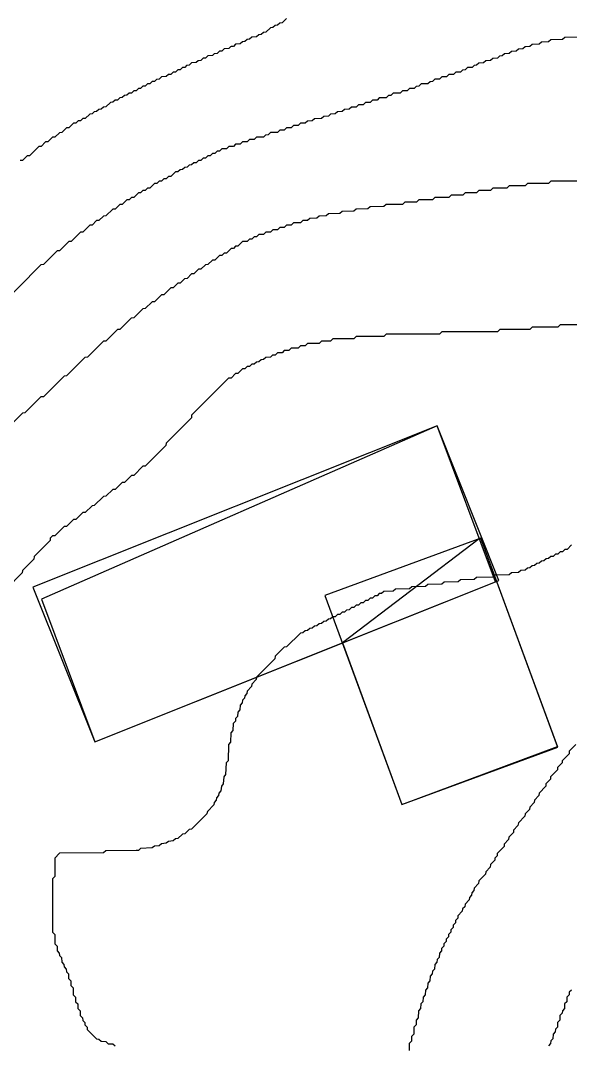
# Model space of a CAD drawing. Header units: millimetres. Extents: x 0 to 1200, y 0 to 1080.
# Drawn here: x 207.8 to 326.5, y 718.3 to 939.5 of the extents above; entities that cross this region are included whole.
import ezdxf

# ---------------------------------------------------------------- set-up
doc = ezdxf.new("R2010")
doc.units = ezdxf.units.MM
for name, color, linetype in [('BLDG_BOX_RASTER', 1, 'Continuous'), ('BLDG_FOOTPRINT_RASTER', 12, 'Continuous'), ('CONTOUR_48', 130, 'Continuous'), ('CONTOUR_49', 90, 'Continuous'), ('CONTOUR_50', 90, 'Continuous'), ('CONTOUR_51', 3, 'Continuous'), ('CONTOUR_52', 60, 'Continuous'), ('CONTOUR_53', 50, 'Continuous'), ('CONTOUR_54', 40, 'Continuous')]:
    doc.layers.add(name, color=color, linetype=linetype)

msp = doc.modelspace()

# ---------------------------------------------------------------- linework, layer by layer
at = {"layer": 'BLDG_BOX_RASTER'}
for points in [[(223.84, 783.81, 103.2), (311.03, 818.63, 104.05), (297.7, 852.01, 102.72), (210.51, 817.19, 102.11), (223.84, 783.81, 103.2)], [(323.76, 782.67, 105.87), (307.12, 827.77, 103.69), (273.51, 815.37, 103.77), (290.14, 770.27, 105.13), (323.76, 782.67, 105.87)]]:
    msp.add_polyline3d(points, close=True, dxfattribs=at)
at = {"layer": 'BLDG_FOOTPRINT_RASTER'}
for points in [[(310.29, 818.33, 104.06), (297.7, 852.01, 102.72), (212.33, 814.6, 102.21), (223.84, 783.81, 103.2), (277.32, 805.17, 104.13), (310.29, 818.33, 104.06)], [(277.32, 805.17, 104.13), (290.14, 770.27, 105.13), (323.71, 782.81, 105.86), (307.12, 827.77, 103.69), (306.81, 827.65, 103.69), (277.32, 805.17, 104.13)]]:
    msp.add_polyline3d(points, close=True, dxfattribs=at)
at = {"layer": 'CONTOUR_48'}
msp.add_polyline3d([(265.25, 939.87, 96), (264.25, 938.97, 96), (263.75, 938.88, 96), (263.25, 938.44, 96), (262.75, 938.37, 96), (262.25, 937.93, 96), (261.75, 937.86, 96), (260.75, 936.95, 96), (260.25, 936.87, 96), (259.75, 936.43, 96), (259.25, 936.36, 96), (258.75, 935.93, 96), (257.75, 935.84, 96), (257.25, 935.4, 96), (256.75, 935.34, 96), (256.25, 934.9, 96), (255.75, 934.84, 96), (255.25, 934.41, 96), (254.25, 934.33, 96), (253.75, 933.88, 96), (253.25, 933.83, 96), (253.11, 933.75, 96), (252.75, 933.39, 96), (251.75, 933.32, 96), (251.25, 932.86, 96), (250.75, 932.82, 96), (250.25, 932.37, 96), (249.63, 932.25, 96), (249.25, 931.87, 96), (248.25, 931.81, 96), (247.75, 931.35, 96), (247.25, 931.31, 96), (246.75, 930.85, 96), (246.14, 930.75, 96), (245.75, 930.36, 96), (244.75, 930.3, 96), (244.25, 929.84, 96), (243.66, 929.75, 96), (243.25, 929.34, 96), (242.75, 929.3, 96), (242.25, 928.84, 96), (241.75, 928.8, 96), (241.25, 928.33, 96), (240.75, 928.3, 96), (240.25, 927.83, 96), (239.75, 927.8, 96), (239.25, 927.34, 96), (238.25, 927.29, 96), (237.75, 926.82, 96), (237.18, 926.75, 96), (236.75, 926.32, 96), (236.25, 926.29, 96), (235.75, 925.82, 96), (235.25, 925.79, 96), (234.75, 925.32, 96), (234.25, 925.29, 96), (233.75, 924.81, 96), (233.25, 924.79, 96), (232.75, 924.31, 96), (232.25, 924.29, 96), (231.75, 923.81, 96), (231.25, 923.79, 96), (230.75, 923.31, 96), (230.25, 923.29, 96), (229.75, 922.81, 96), (229.25, 922.78, 96), (228.75, 922.3, 96), (228.25, 922.28, 96), (227.75, 921.8, 96), (227.25, 921.78, 96), (226.25, 920.81, 96), (225.75, 920.78, 96), (225.25, 920.3, 96), (224.75, 920.28, 96), (224.25, 919.8, 96), (223.75, 919.78, 96), (223.25, 919.29, 96), (222.75, 919.28, 96), (221.75, 918.3, 96), (221.25, 918.28, 96), (220.75, 917.79, 96), (220.25, 917.78, 96), (219.75, 917.29, 96), (219.25, 917.27, 96), (218.25, 916.29, 96), (217.75, 916.27, 96), (216.75, 915.29, 96), (216.22, 915.25, 96), (215.25, 914.29, 96), (214.75, 914.27, 96), (213.75, 913.29, 96), (213.25, 913.27, 96), (212.25, 912.29, 96), (211.75, 912.27, 96), (209.75, 910.29, 96), (209.25, 910.27, 96), (208.25, 909.28, 96), (207.73, 909.25, 96)], dxfattribs=at)
at = {"layer": 'CONTOUR_49'}
msp.add_polyline3d([(330.25, 935.84, 98), (325.25, 935.79, 98), (324.75, 935.34, 98), (322.25, 935.29, 98), (321.75, 934.83, 98), (320.25, 934.79, 98), (319.75, 934.33, 98), (318.25, 934.29, 98), (317.75, 933.82, 98), (316.75, 933.79, 98), (316.25, 933.32, 98), (315.25, 933.29, 98), (314.75, 932.82, 98), (313.75, 932.79, 98), (313.25, 932.32, 98), (312.25, 932.28, 98), (311.75, 931.81, 98), (311.18, 931.75, 98), (310.75, 931.32, 98), (309.75, 931.28, 98), (309.25, 930.81, 98), (308.25, 930.78, 98), (307.75, 930.31, 98), (306.75, 930.28, 98), (306.25, 929.8, 98), (305.69, 929.75, 98), (305.25, 929.31, 98), (304.25, 929.28, 98), (303.75, 928.8, 98), (303.19, 928.75, 98), (302.75, 928.31, 98), (301.75, 928.28, 98), (301.25, 927.81, 98), (300.25, 927.78, 98), (299.75, 927.3, 98), (298.75, 927.28, 98), (298.25, 926.8, 98), (297.25, 926.78, 98), (296.75, 926.3, 98), (296.19, 926.25, 98), (295.75, 925.81, 98), (294.25, 925.77, 98), (293.75, 925.3, 98), (293.2, 925.25, 98), (292.75, 924.8, 98), (291.75, 924.78, 98), (291.25, 924.3, 98), (290.25, 924.28, 98), (289.75, 923.8, 98), (288.25, 923.77, 98), (287.75, 923.29, 98), (287.2, 923.25, 98), (286.75, 922.8, 98), (285.25, 922.77, 98), (284.75, 922.29, 98), (283.75, 922.27, 98), (283.25, 921.79, 98), (282.25, 921.77, 98), (281.75, 921.29, 98), (280.75, 921.27, 98), (280.25, 920.79, 98), (279.25, 920.77, 98), (278.75, 920.29, 98), (277.75, 920.27, 98), (277.25, 919.79, 98), (276.25, 919.77, 98), (275.75, 919.29, 98), (274.75, 919.27, 98), (274.25, 918.79, 98), (273.25, 918.77, 98), (272.75, 918.29, 98), (271.25, 918.27, 98), (270.75, 917.79, 98), (269.75, 917.77, 98), (269.25, 917.29, 98), (268.25, 917.27, 98), (267.75, 916.79, 98), (266.75, 916.77, 98), (266.25, 916.29, 98), (265.25, 916.27, 98), (264.75, 915.79, 98), (263.75, 915.77, 98), (263.25, 915.29, 98), (261.75, 915.27, 98), (261.25, 914.78, 98), (260.71, 914.75, 98), (260.25, 914.29, 98), (258.75, 914.27, 98), (258.25, 913.78, 98), (257.25, 913.77, 98), (256.75, 913.28, 98), (255.75, 913.27, 98), (255.25, 912.78, 98), (254.25, 912.77, 98), (253.75, 912.28, 98), (252.75, 912.27, 98), (252.25, 911.78, 98), (251.25, 911.77, 98), (250.75, 911.28, 98), (250.25, 911.27, 98), (249.75, 910.78, 98), (249.25, 910.77, 98), (248.75, 910.28, 98), (248.25, 910.27, 98), (247.75, 909.78, 98), (247.25, 909.77, 98), (246.75, 909.28, 98), (246.25, 909.27, 98), (245.75, 908.78, 98), (245.25, 908.77, 98), (244.75, 908.28, 98), (244.25, 908.27, 98), (243.75, 907.78, 98), (243.25, 907.77, 98), (242.75, 907.28, 98), (242.25, 907.27, 98), (241.75, 906.78, 98), (241.25, 906.77, 98), (240.25, 905.78, 98), (239.75, 905.77, 98), (239.25, 905.28, 98), (238.75, 905.27, 98), (238.25, 904.78, 98), (237.75, 904.77, 98), (237.25, 904.28, 98), (236.75, 904.27, 98), (235.75, 903.28, 98), (235.25, 903.27, 98), (234.75, 902.78, 98), (234.25, 902.77, 98), (233.75, 902.28, 98), (233.25, 902.27, 98), (232.25, 901.28, 98), (231.75, 901.27, 98), (231.25, 900.78, 98), (230.75, 900.77, 98), (229.75, 899.78, 98), (229.25, 899.77, 98), (228.25, 898.78, 98), (227.73, 898.75, 98), (226.25, 897.28, 98), (225.75, 897.27, 98), (224.75, 896.28, 98), (224.25, 896.27, 98), (223.25, 895.28, 98), (222.75, 895.27, 98), (221.25, 893.78, 98), (220.75, 893.77, 98), (218.75, 891.78, 98), (218.23, 891.75, 98), (216.25, 889.78, 98), (215.73, 889.75, 98), (212.75, 886.78, 98), (212.23, 886.75, 98), (202.25, 876.77, 98)], dxfattribs=at)
at = {"layer": 'CONTOUR_50'}
msp.add_polyline3d([(349.25, 904.78, 100), (322.25, 904.77, 100), (321.75, 904.3, 100), (317.25, 904.27, 100), (316.75, 903.8, 100), (313.25, 903.77, 100), (312.75, 903.3, 100), (309.75, 903.27, 100), (309.25, 902.79, 100), (306.75, 902.77, 100), (306.25, 902.29, 100), (303.75, 902.27, 100), (303.25, 901.79, 100), (300.75, 901.77, 100), (300.25, 901.29, 100), (297.25, 901.27, 100), (296.75, 900.79, 100), (293.75, 900.77, 100), (293.25, 900.29, 100), (290.75, 900.27, 100), (290.25, 899.79, 100), (286.75, 899.77, 100), (286.25, 899.29, 100), (283.25, 899.27, 100), (282.75, 898.79, 100), (280.25, 898.77, 100), (279.75, 898.29, 100), (277.25, 898.27, 100), (276.75, 897.79, 100), (274.25, 897.77, 100), (273.75, 897.28, 100), (272.25, 897.27, 100), (271.75, 896.78, 100), (270.25, 896.77, 100), (269.75, 896.28, 100), (268.75, 896.27, 100), (268.25, 895.78, 100), (266.75, 895.77, 100), (266.25, 895.28, 100), (265.25, 895.27, 100), (264.75, 894.78, 100), (263.75, 894.77, 100), (263.25, 894.28, 100), (262.25, 894.27, 100), (261.75, 893.78, 100), (260.75, 893.77, 100), (260.25, 893.28, 100), (259.25, 893.27, 100), (258.75, 892.78, 100), (258.25, 892.77, 100), (257.75, 892.28, 100), (257.22, 892.25, 100), (256.75, 891.78, 100), (255.75, 891.76, 100), (254.75, 890.78, 100), (254.25, 890.77, 100), (253.75, 890.28, 100), (253.25, 890.27, 100), (252.25, 889.28, 100), (251.75, 889.27, 100), (251.25, 888.78, 100), (250.75, 888.77, 100), (249.75, 887.78, 100), (249.25, 887.77, 100), (248.25, 886.78, 100), (247.75, 886.77, 100), (246.75, 885.78, 100), (246.25, 885.77, 100), (245.25, 884.78, 100), (244.75, 884.77, 100), (243.75, 883.78, 100), (243.22, 883.75, 100), (242.25, 882.78, 100), (241.75, 882.77, 100), (240.75, 881.78, 100), (240.25, 881.77, 100), (238.75, 880.28, 100), (238.25, 880.27, 100), (236.75, 878.78, 100), (236.22, 878.75, 100), (234.75, 877.28, 100), (234.22, 877.25, 100), (232.25, 875.29, 100), (231.72, 875.25, 100), (229.25, 872.79, 100), (228.72, 872.75, 100), (226.25, 870.29, 100), (225.72, 870.25, 100), (222.25, 866.79, 100), (221.72, 866.75, 100), (217.75, 862.79, 100), (217.23, 862.75, 100), (212.75, 858.28, 100), (212.23, 858.25, 100), (208.75, 854.78, 100), (208.23, 854.75, 100), (203.75, 850.27, 100)], dxfattribs=at)
at = {"layer": 'CONTOUR_51'}
msp.add_polyline3d([(329.25, 873.8, 102), (324.25, 873.77, 102), (323.75, 873.3, 102), (318.25, 873.27, 102), (317.75, 872.8, 102), (311.25, 872.77, 102), (310.75, 872.3, 102), (298.75, 872.27, 102), (298.25, 871.8, 102), (286.75, 871.77, 102), (286.25, 871.3, 102), (280.25, 871.27, 102), (279.75, 870.79, 102), (275.25, 870.77, 102), (274.75, 870.29, 102), (272.75, 870.27, 102), (272.25, 869.79, 102), (269.75, 869.77, 102), (269.25, 869.29, 102), (268.25, 869.27, 102), (267.75, 868.79, 102), (266.25, 868.77, 102), (265.75, 868.28, 102), (264.75, 868.27, 102), (264.25, 867.78, 102), (263.25, 867.77, 102), (262.75, 867.28, 102), (262.21, 867.25, 102), (261.75, 866.79, 102), (260.75, 866.77, 102), (260.25, 866.28, 102), (259.72, 866.25, 102), (259.25, 865.78, 102), (258.75, 865.77, 102), (258.25, 865.28, 102), (257.75, 865.27, 102), (257.25, 864.78, 102), (256.75, 864.77, 102), (256.25, 864.28, 102), (255.75, 864.27, 102), (254.75, 863.28, 102), (254.25, 863.27, 102), (253.25, 862.28, 102), (252.73, 862.25, 102), (251.22, 860.75, 102), (244.75, 854.28, 102), (244.71, 853.75, 102), (239.25, 848.28, 102), (239.2, 847.75, 102), (234.75, 843.3, 102), (234.25, 843.28, 102), (232.25, 841.3, 102), (231.75, 841.28, 102), (230.25, 839.79, 102), (229.75, 839.78, 102), (228.25, 838.29, 102), (227.75, 838.27, 102), (226.25, 836.79, 102), (225.75, 836.77, 102), (223.75, 834.79, 102), (223.25, 834.77, 102), (221.75, 833.29, 102), (221.25, 833.27, 102), (219.75, 831.79, 102), (219.25, 831.77, 102), (217.75, 830.29, 102), (217.25, 830.27, 102), (215.25, 828.28, 102), (214.73, 828.25, 102), (214.23, 827.75, 102), (214.22, 827.25, 102), (210.75, 823.78, 102), (210.71, 823.25, 102), (208.25, 820.78, 102), (208.21, 820.25, 102), (204.75, 816.77, 102)], dxfattribs=at)
at = {"layer": 'CONTOUR_52'}
msp.add_polyline3d([(326.75, 826.3, 104), (325.75, 825.34, 104), (325.25, 825.31, 104), (324.75, 824.84, 104), (324.25, 824.8, 104), (323.75, 824.34, 104), (323.25, 824.3, 104), (322.75, 823.84, 104), (322.25, 823.81, 104), (321.75, 823.34, 104), (321.25, 823.31, 104), (320.75, 822.84, 104), (320.25, 822.81, 104), (319.75, 822.35, 104), (319.25, 822.31, 104), (318.75, 821.85, 104), (318.25, 821.81, 104), (317.75, 821.35, 104), (317.25, 821.32, 104), (316.75, 820.87, 104), (315.75, 820.81, 104), (315.25, 820.37, 104), (313.75, 820.31, 104), (313.25, 819.86, 104), (310.25, 819.8, 104), (309.75, 819.35, 104), (306.25, 819.29, 104), (305.75, 818.85, 104), (302.75, 818.79, 104), (302.25, 818.34, 104), (299.25, 818.29, 104), (298.75, 817.84, 104), (295.75, 817.79, 104), (295.25, 817.33, 104), (292.25, 817.29, 104), (291.75, 816.83, 104), (288.75, 816.78, 104), (288.25, 816.32, 104), (286.25, 816.28, 104), (285.75, 815.81, 104), (285.25, 815.79, 104), (284.75, 815.31, 104), (284.25, 815.29, 104), (283.75, 814.82, 104), (283.25, 814.79, 104), (282.75, 814.32, 104), (282.25, 814.29, 104), (281.75, 813.82, 104), (281.25, 813.79, 104), (280.75, 813.32, 104), (280.25, 813.29, 104), (279.75, 812.82, 104), (279.25, 812.79, 104), (278.75, 812.32, 104), (278.18, 812.25, 104), (277.75, 811.82, 104), (277.25, 811.79, 104), (276.75, 811.32, 104), (276.25, 811.29, 104), (275.75, 810.82, 104), (275.25, 810.79, 104), (274.75, 810.32, 104), (274.25, 810.29, 104), (273.75, 809.82, 104), (273.25, 809.79, 104), (272.75, 809.32, 104), (272.25, 809.29, 104), (271.75, 808.82, 104), (271.25, 808.79, 104), (270.75, 808.31, 104), (270.25, 808.29, 104), (269.75, 807.81, 104), (269.25, 807.79, 104), (268.75, 807.31, 104), (268.25, 807.28, 104), (265.25, 804.32, 104), (264.7, 804.25, 104), (262.75, 802.3, 104), (262.68, 801.75, 104), (258.75, 797.8, 104), (258.68, 797.25, 104), (257.71, 796.25, 104), (257.68, 795.75, 104), (256.71, 794.75, 104), (256.69, 794.25, 104), (256.21, 793.75, 104), (256.18, 793.25, 104), (255.75, 792.82, 104), (255.68, 792.25, 104), (255.21, 791.75, 104), (255.17, 790.75, 104), (254.71, 790.25, 104), (254.67, 789.25, 104), (254.25, 788.83, 104), (254.18, 788.25, 104), (253.71, 787.75, 104), (253.66, 786.25, 104), (253.21, 785.75, 104), (253.15, 783.75, 104), (252.7, 783.25, 104), (252.62, 779.75, 104), (252.19, 779.25, 104), (252.09, 776.75, 104), (251.67, 776.25, 104), (251.57, 774.75, 104), (251.16, 774.25, 104), (251.06, 773.25, 104), (250.64, 772.75, 104), (250.57, 772.25, 104), (250.14, 771.75, 104), (250.07, 771.25, 104), (249.63, 770.75, 104), (249.54, 770.25, 104), (248.14, 768.75, 104), (248.05, 768.25, 104), (244.75, 764.96, 104), (244.25, 764.87, 104), (243.25, 763.94, 104), (242.75, 763.86, 104), (241.75, 762.95, 104), (241.25, 762.87, 104), (240.75, 762.45, 104), (239.75, 762.34, 104), (239.25, 761.92, 104), (238.25, 761.84, 104), (237.75, 761.41, 104), (236.75, 761.34, 104), (236.25, 760.91, 104), (233.75, 760.82, 104), (233.25, 760.39, 104), (232.75, 760.35, 104), (226.25, 760.29, 104), (225.75, 759.84, 104), (216.25, 759.76, 104), (215.24, 758.75, 104), (215.21, 754.75, 104), (214.73, 754.25, 104), (214.72, 742.75, 104), (215.2, 742.25, 104), (215.22, 740.25, 104), (215.7, 739.75, 104), (215.72, 738.75, 104), (216.19, 738.25, 104), (216.25, 737.68, 104), (216.68, 737.25, 104), (216.72, 736.25, 104), (217.19, 735.75, 104), (217.21, 735.25, 104), (217.68, 734.75, 104), (217.75, 734.17, 104), (218.17, 733.75, 104), (218.21, 732.75, 104), (218.67, 732.25, 104), (218.71, 731.25, 104), (219.17, 730.75, 104), (219.21, 729.25, 104), (219.68, 728.75, 104), (219.71, 727.75, 104), (220.18, 727.25, 104), (220.21, 726.25, 104), (220.68, 725.75, 104), (220.71, 724.75, 104), (221.18, 724.25, 104), (221.25, 723.68, 104), (221.68, 723.25, 104), (221.71, 722.75, 104), (222.18, 722.25, 104), (222.21, 721.75, 104), (224.19, 719.75, 104), (224.75, 719.67, 104), (225.25, 719.2, 104), (226.25, 719.15, 104), (226.75, 718.69, 104), (227.75, 718.63, 104), (228.25, 718.19, 104)], dxfattribs=at)
at = {"layer": 'CONTOUR_53'}
msp.add_polyline3d([(327.68, 783.25, 106), (326.25, 781.8, 106), (326.18, 781.25, 106), (324.71, 779.75, 106), (324.68, 779.25, 106), (323.71, 778.25, 106), (323.67, 777.75, 106), (322.21, 776.25, 106), (322.17, 775.75, 106), (321.2, 774.75, 106), (321.17, 774.25, 106), (319.71, 772.75, 106), (319.67, 772.25, 106), (318.7, 771.25, 106), (318.67, 770.75, 106), (317.7, 769.75, 106), (317.67, 769.25, 106), (316.7, 768.25, 106), (316.66, 767.75, 106), (315.25, 766.31, 106), (315.17, 765.75, 106), (314.2, 764.75, 106), (314.17, 764.25, 106), (313.2, 763.25, 106), (313.16, 762.75, 106), (312.2, 761.75, 106), (312.16, 761.25, 106), (310.7, 759.75, 106), (310.67, 759.25, 106), (310.2, 758.75, 106), (310.16, 758.25, 106), (309.25, 757.32, 106), (309.16, 756.75, 106), (308.2, 755.75, 106), (308.16, 755.25, 106), (306.75, 753.81, 106), (306.67, 753.25, 106), (305.7, 752.25, 106), (305.67, 751.75, 106), (305.2, 751.25, 106), (305.17, 750.75, 106), (304.7, 750.25, 106), (304.66, 749.75, 106), (303.75, 748.82, 106), (303.67, 748.25, 106), (303.2, 747.75, 106), (303.16, 747.25, 106), (302.2, 746.25, 106), (302.17, 745.75, 106), (301.7, 745.25, 106), (301.67, 744.75, 106), (301.2, 744.25, 106), (301.17, 743.75, 106), (300.7, 743.25, 106), (300.67, 742.75, 106), (300.2, 742.25, 106), (300.17, 741.75, 106), (299.7, 741.25, 106), (299.67, 740.75, 106), (299.2, 740.25, 106), (299.17, 739.75, 106), (298.7, 739.25, 106), (298.68, 738.75, 106), (298.21, 738.25, 106), (298.17, 737.25, 106), (297.75, 736.83, 106), (297.67, 736.25, 106), (297.21, 735.75, 106), (297.17, 734.75, 106), (296.75, 734.33, 106), (296.68, 733.75, 106), (296.21, 733.25, 106), (296.17, 732.25, 106), (295.71, 731.75, 106), (295.67, 730.75, 106), (295.21, 730.25, 106), (295.17, 729.25, 106), (294.71, 728.75, 106), (294.67, 727.75, 106), (294.21, 727.25, 106), (294.17, 726.25, 106), (293.71, 725.75, 106), (293.66, 724.25, 106), (293.21, 723.75, 106), (293.17, 722.75, 106), (292.71, 722.25, 106), (292.67, 720.75, 106), (292.21, 720.25, 106), (292.17, 719.25, 106), (291.71, 718.75, 106), (291.67, 717.25, 106)], dxfattribs=at)
at = {"layer": 'CONTOUR_54'}
msp.add_polyline3d([(326.7, 730.25, 108), (326.25, 729.8, 108), (326.21, 729.25, 108), (325.73, 728.75, 108), (325.7, 727.75, 108), (325.23, 727.25, 108), (325.2, 726.25, 108), (324.75, 725.8, 108), (324.71, 725.25, 108), (324.23, 724.75, 108), (324.2, 723.75, 108), (323.72, 723.25, 108), (323.7, 722.25, 108), (323.25, 721.8, 108), (323.21, 721.25, 108), (322.73, 720.75, 108), (322.7, 719.75, 108), (322.25, 719.3, 108), (322.21, 718.75, 108), (321.73, 718.25, 108)], dxfattribs=at)

doc.saveas('drawing.dxf')
